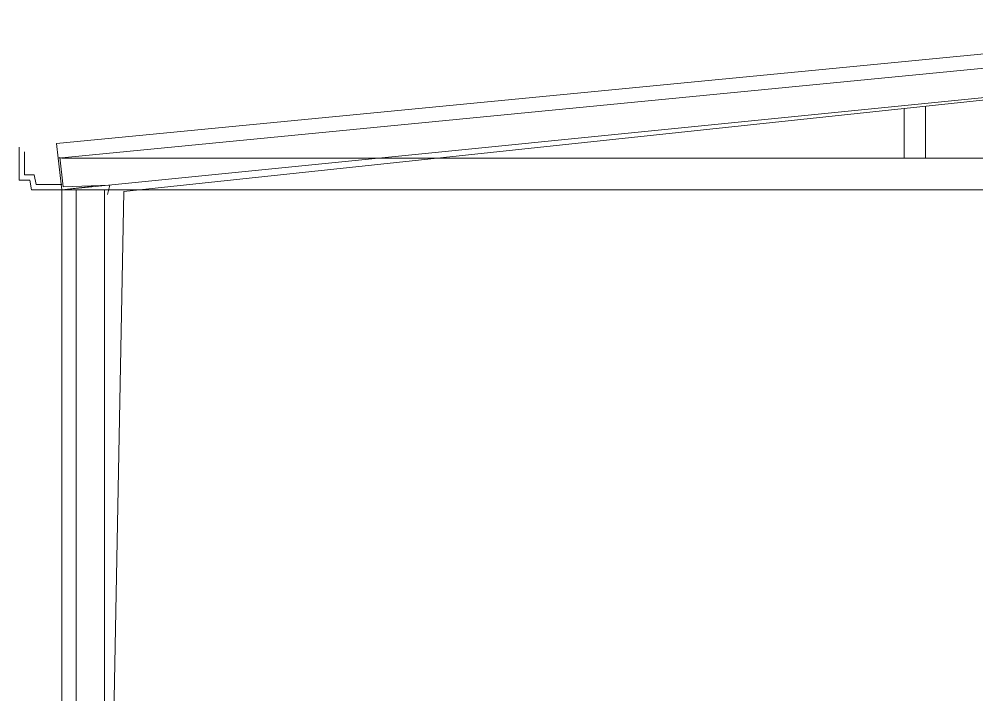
# Model space of a CAD drawing. Header units: feet. Extents: x -21894 to -15366, y -14204 to -9109.
# Drawn here: x -21267.3 to -21263.09, y -11068.3 to -11065.33 of the extents above; entities that cross this region are included whole.
import ezdxf

# ---------------------------------------------------------------- set-up
doc = ezdxf.new("R2010")
doc.units = ezdxf.units.FT
doc.header["$MEASUREMENT"] = 0
for name, color, linetype, lineweight in [('pipe', 4, 'Continuous', 5), ('STRUCTURAL', 6, 'Continuous', 5), ('wall', 7, 'Continuous', 9), ('wall-outside', 7, 'Continuous', 13)]:
    doc.layers.add(name, color=color, linetype=linetype, lineweight=lineweight)

msp = doc.modelspace()

# ---------------------------------------------------------------- linework, layer by layer
at = {"layer": 'pipe'}
msp.add_line((-21267.13524, -11065.87668), (-21267.12816, -11065.94037), dxfattribs=at)
at = {"layer": 'STRUCTURAL'}
for p, q in [((-21266.83917, -11066.08795), (-21261.48755, -11065.51763)), ((-21266.92511, -11070.57671), (-21266.83917, -11066.08795))]:
    msp.add_line(p, q, dxfattribs=at)
at = {"layer": 'wall'}
for p, q in [((-21267.13524, -11065.87668), (-21261.48755, -11065.33013)), ((-21267.12816, -11065.94037), (-21267.11261, -11066.08014)), ((-21267.11261, -11066.08014), (-21266.97429, -11066.06475))]:
    msp.add_line(p, q, dxfattribs=at)
at = {"layer": 'wall', "color": 1}
for p, q in [((-21261.48755, -11065.39263), (-21267.12816, -11065.94037)), ((-21261.48755, -11065.51763), (-21267.11261, -11066.08014)), ((-21263.40945, -11065.72245), (-21263.40945, -11065.94037)), ((-21263.3157, -11065.71245), (-21263.3157, -11065.94037)), ((-21267.27668, -11065.91391), (-21267.27668, -11066.01373)), ((-21267.11253, -11065.94037), (-21261.48755, -11065.94037)), ((-21267.27668, -11066.01373), (-21267.23368, -11066.01373)), ((-21267.23368, -11066.01373), (-21267.22587, -11066.0567)), ((-21267.22587, -11066.0567), (-21267.11261, -11066.0567)), ((-21267.11261, -11066.08014), (-21261.48755, -11066.08014)), ((-21267.05011, -11066.08014), (-21267.05011, -11070.58018))]:
    msp.add_line(p, q, dxfattribs=at)
at = {"layer": 'wall', "flags": 128}
msp.add_lwpolyline([(-21267.12114, -11065.93709), (-21267.10675, -11066.06646), (-21266.90118, -11066.0603), (-21266.91146, -11066.10137)], dxfattribs=at)
at = {"layer": 'wall-outside'}
for p, q in [((-21267.30011, -11065.89263), (-21267.30011, -11066.03717)), ((-21267.30011, -11066.03717), (-21267.25324, -11066.03717)), ((-21267.25324, -11066.03717), (-21267.24543, -11066.08014)), ((-21267.24543, -11066.08014), (-21267.11261, -11066.08014)), ((-21267.11261, -11066.08014), (-21267.11261, -11071.26769)), ((-21266.92511, -11066.08014), (-21266.92511, -11070.76769))]:
    msp.add_line(p, q, dxfattribs=at)

doc.saveas('drawing.dxf')
